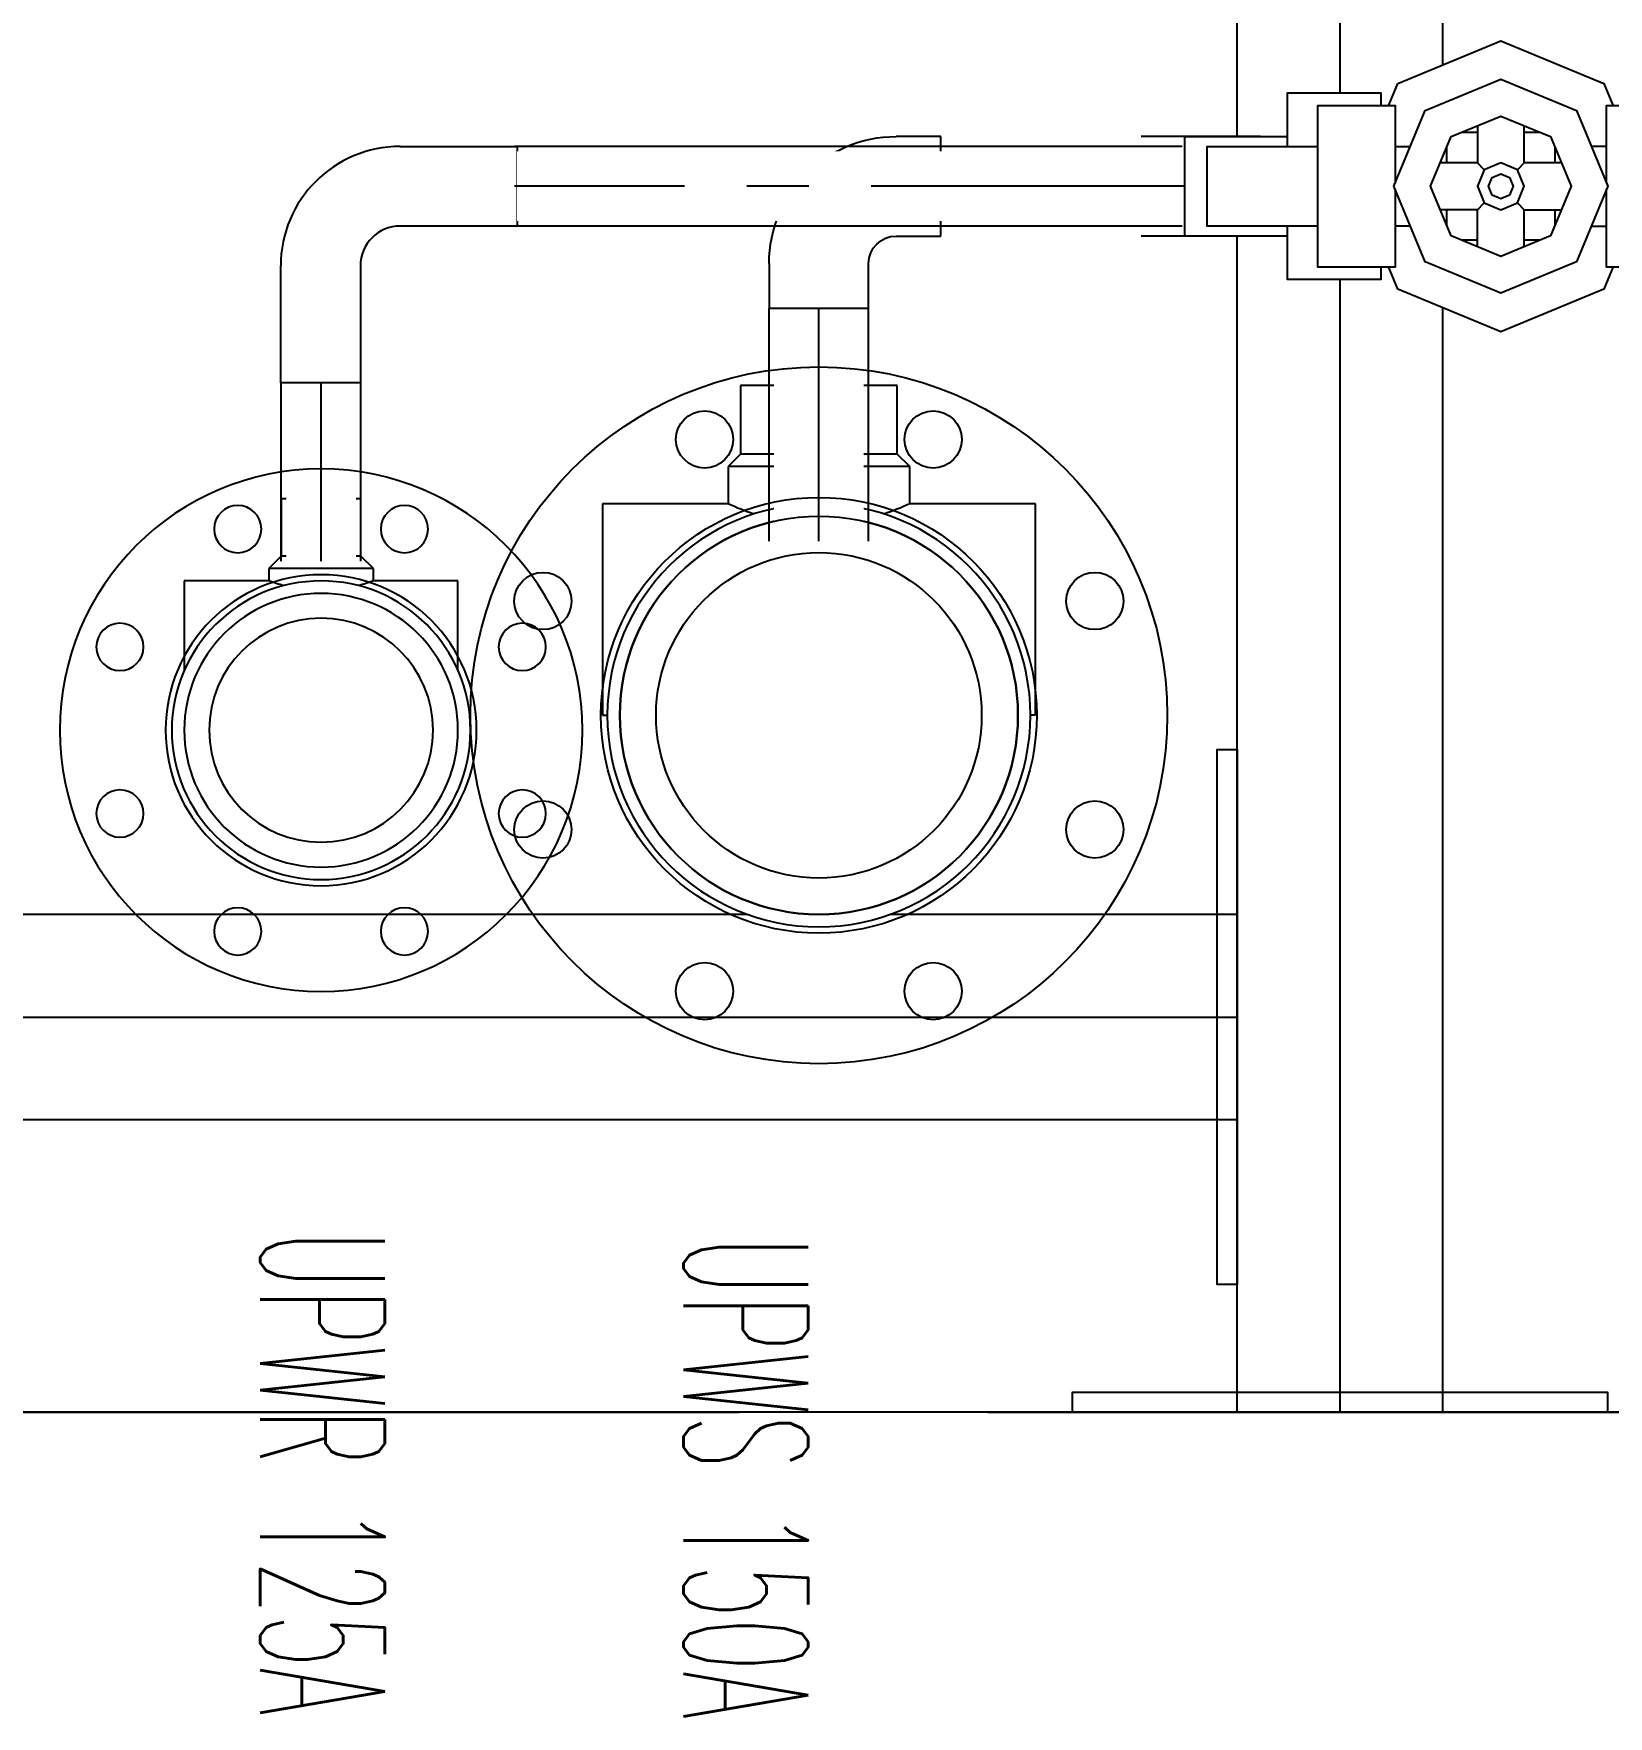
# Model space of a CAD drawing. Extents: x -18489 to 195597, y -1599 to 112111.
# Drawn here: x 14046.6 to 14109.9, y 26308.6 to 26376.2 of the extents above; entities that cross this region are included whole.
import ezdxf
from ezdxf.enums import TextEntityAlignment as Align
from ezdxf.xclip import XClip

# ---------------------------------------------------------------- set-up
doc = ezdxf.new("R2010")
doc.units = 0
doc.header["$LTSCALE"] = 100
doc.header["$XCLIPFRAME"] = 2
for name, pattern in [('188K-SM-07-F10-MECH-CR PIPE-Y2257103$0$18P6-SM-08-FNN-120-A(X)-20211124$0$CENTER', [2, 1.25, -0.25, 0.25, -0.25]), ('188K-SM-07-F10-MECH-CR PIPE-Y2257103$0$AP7P1-SM-08-FNN-120-A(12.5)-SMP$0$18P6-SM-08-FNN-120-A(X)-20211124$0$F18P1-SM-08-FNN-160-A(6)-HPM-F30-20181031-JEN$0$phl_thick', [0]), ('188K-SM-07-F10-MECH-CR PIPE-Y2257103$0$X-S-FAB_SL ALL$0$HIDDEN', [0.4, 0.3, -0.1])]:
    doc.linetypes.add(name, pattern=pattern)
for name, color, linetype in [('188K-SM-07-F10-MECH-CR PIPE-Y2257103$0$0-BG', 6, 'Continuous'), ('188K-SM-07-F10-MECH-CR PIPE-Y2257103$0$18P6-SM-08-FNN-120-A(X)-20211124$0$GT_10', 7, 'Continuous'), ('188K-SM-07-F10-MECH-CR PIPE-Y2257103$0$18P6-SM-08-FNN-120-A(X)-20211124$0$UPW_PP-HP', 2, 'Continuous'), ('188K-SM-07-F10-MECH-CR PIPE-Y2257103$0$18P6-SM-08-FNN-120-A(X)-20211124$0$UPW_PVDF', 7, 'Continuous'), ('188K-SM-07-F10-MECH-CR PIPE-Y2257103$0$18P6-SM-08-FNN-120-A(X)-20211124$0$遮蔽', 1, 'Continuous'), ('188K-SM-07-F10-MECH-CR PIPE-Y2257103$0$AP7P1-SM-08-FNN-120-A(12.5)-SMP$0$18P6-SM-08-FNN-120-A(X)-20211124$0$UPW_PP-HP', 2, 'Continuous'), ('188K-SM-07-F10-MECH-CR PIPE-Y2257103$0$AP7P1-SM-08-FNN-120-A(12.5)-SMP$0$18P6-SM-08-FNN-120-A(X)-20211124$0$UPW_PVDF', 7, 'Continuous'), ('188K-SM-07-F10-MECH-CR PIPE-Y2257103$0$H-TXT', 7, 'Continuous'), ('188K-SM-07-F10-MECH-CR PIPE-Y2257103$0$SH-LINE-130', 2, 'Continuous'), ('188K-SM-07-F10-MECH-CR PIPE-Y2257103$0$X-S-FAB_SL ALL$0$HID', 5, '188K-SM-07-F10-MECH-CR PIPE-Y2257103$0$X-S-FAB_SL ALL$0$HIDDEN')]:
    doc.layers.add(name, color=color, linetype=linetype)
doc.layers.add('188K-SM-07-F10-MECH-CR PIPE-Y2257103$0$18P6-SM-08-FNN-120-A(X)-20211124$0$WIPEOUT', color=8, linetype='Continuous', lineweight=0)
doc.styles.add('188K-SM-07-F10-MECH-CR PIPE-Y2257103$0$18P6-SM-08-FNN-120-A(X)-20211124$0$Standard', font='simplex.shx', dxfattribs={"width": 0.8, "bigfont": 'chineset.shx'})
doc.styles.add('188K-SM-07-F10-MECH-CR PIPE-Y2257103$0$AP6A-SM-08-FNN-300-A(18)-BAY$0$15P6-SM-08-FNN-100-A(D)-UIS-TCM$0$SM-08-FNN-300-0_WWT(8)$0$SIMPLEX', font='SIMPLEX.shx', dxfattribs={"width": 0.7})

# ---------------------------------------------------------------- blocks, each defined once
blk = doc.blocks.new('188K-SM-07-F10-MECH-CR PIPE-Y2257103$0$X-S-FAB_SL ALL')
at = {"layer": '188K-SM-07-F10-MECH-CR PIPE-Y2257103$0$X-S-FAB_SL ALL$0$HID'}
blk.add_line((-2628.521399346166, -73013.97692126504), (19076.47860110088, -73013.97692126504), dxfattribs=at)
blk = doc.blocks.new('*U2006')
blk.add_wipeout([(58.773851117470954, 12.067908883550786), (54.99999999999999, 23.979157616570205), (54.99999999999999, 59.999999999997215), (20.999999999999986, 59.999999999997215), (20.999999999999986, 64.99999999999727), (16.000000000000025, 69.99999999999724), (16.000000000000025, 92.99999999999724), (-16.000000000000014, 92.99999999999724), (-16.000000000000014, 69.99999999999724), (-20.999999999999964, 64.99999999999727), (-20.999999999999964, 59.99999999999727), (-54.99999999999997, 59.99999999999727), (-54.99999999999997, 23.97915761657049), (-58.77385111747098, 12.067908883550672), (-59.99887951228584, -0.3666841563763512), (-58.621959854910344, -12.785375347232048), (-54.7028044841358, -24.64960814233646), (-48.41137388532637, -35.444870976425705), (-40.02050608021065, -44.703009888419686), (-29.894084566600327, -52.0225307720153), (-18.47125792438819, -57.08601081430592), (-6.247395430031293, -59.67386404734613), (6.247395430031313, -59.67386404734614), (18.471257924388276, -57.08601081430591), (29.89408456660035, -52.022530772015344), (40.02050608021065, -44.7030098884197), (48.4113738853264, -35.444870976425705), (54.70280448413576, -24.649608142336533), (58.6219598549103, -12.785375347232005), (59.99887951228586, -0.3666841563762375)]).dxf.layer = '188K-SM-07-F10-MECH-CR PIPE-Y2257103$0$18P6-SM-08-FNN-120-A(X)-20211124$0$遮蔽'
at = {"color": 0}
for p, q in [((-16, 69.99999999999727), (-16, 92.99999999999727)), ((-16, 92.99999999999727), (16, 92.99999999999727)), ((16, 92.99999999999727), (16, 69.99999999999727)), ((-21, 64.99999999999727), (-16, 69.99999999999727)), ((-16, 69.99999999999727), (16, 69.99999999999727)), ((16, 69.99999999999727), (21, 64.99999999999727)), ((-21, 64.99999999999727), (21, 64.99999999999727)), ((-21, 59.99999999999727), (-21, 64.99999999999727)), ((21, 64.99999999999727), (21, 59.99999999999727)), ((-55, 23.97915761657168), (-55, 59.99999999999727)), ((-55, 59.99999999999727), (-21, 59.99999999999727)), ((21, 59.99999999999727), (55, 59.99999999999727)), ((55, 59.99999999999727), (55, 23.97915761656986))]:
    blk.add_line(p, q, dxfattribs=at)
for radius in [60.00000000000273, 55]:
    blk.add_circle((0, 0), radius, dxfattribs=at)
for start, end in [(249.5126848852481, 255.5520850993208), (284.4479149006792, 290.4873151147519)]:
    blk.add_arc((-9.094947017729282e-13, 116.2049819855865), 60.00000000000312, start, end, dxfattribs=at)
blk = doc.blocks.new('*U641')
blk.add_wipeout([(78.99999999999999, -16), (31.99999999999997, -16), (24.003954139013114, -18.14131136835111), (18.17115785674921, -23.9524460252167), (15.999999999999986, -32), (15.999999999999986, -79.00000000000001), (-16.00000000000003, -79.00000000000001), (-16.00000000000003, -32), (-13.600864992125047, -17.043481899465874), (-6.839671629785435, -3.7957466383092964), (3.7423508535230567, 6.800841031021633), (17.123285543369498, 13.636425878632082), (31.99999999999997, 16), (78.99999999999999, 16)]).dxf.layer = '188K-SM-07-F10-MECH-CR PIPE-Y2257103$0$18P6-SM-08-FNN-120-A(X)-20211124$0$遮蔽'
at = {"color": 0}
for p, q in [((32, 16), (79, 16)), ((79, 16), (79, -16)), ((79, -16), (32, -16)), ((-16, -79), (-16, -32)), ((16, -32), (16, -79)), ((16, -79), (-16, -79))]:
    blk.add_line(p, q, dxfattribs=at)
blk.add_arc((32, -32), 48, 90, 180, dxfattribs=at)
blk.add_arc((32, -32), 16, 90, 180)
blk = doc.blocks.new('*U642')
blk.add_wipeout([(78.99999999999996, 16), (0, 16), (-6.1229349178414765, 14.782072520180577), (-11.313708498984774, 11.313708498984766), (-14.782072520180598, 6.122934917841434), (-16, -1.4210854715202004e-14), (-14.782072520180598, -6.122934917841434), (-11.313708498984774, -11.313708498984766), (-6.1229349178414765, -14.782072520180591), (0, -16.000000000000014), (78.99999999999996, -16.000000000000014)]).dxf.layer = '188K-SM-07-F10-MECH-CR PIPE-Y2257103$0$18P6-SM-08-FNN-120-A(X)-20211124$0$遮蔽'
at = {"color": 0}
for p, q in [((0, 16), (79, 16)), ((79, 16), (79, -16)), ((79, -16), (0, -16))]:
    blk.add_line(p, q, dxfattribs=at)
blk.add_arc((0, 0), 16, 90, 270, dxfattribs=at)
blk = doc.blocks.new('*U667')
at = {"color": 0}
for p, q in [((138.9952156480362, 15.99999999999997), (210.5896376792011, 15.99999999999997)), ((138.9952156480362, -16.00000000000003), (210.5896376792011, -16.00000000000003))]:
    blk.add_line(p, q, dxfattribs=at)
at = {"layer": 'DefPoints', "style": '188K-SM-07-F10-MECH-CR PIPE-Y2257103$0$18P6-SM-08-FNN-120-A(X)-20211124$0$Standard', "width": 0.6}
blk.add_attdef('SIZE', (3.42, 2.999999999999999), '', height=7.199999999999999, dxfattribs=at)
at = {"linetype": 'ByBlock', "lineweight": -2}
blk.add_wipeout([(209.5896376791969, 13.999999999998181), (139.9952156480375, 13.999999999998181), (139.9952156480375, -14.000000000001393), (209.5896376791969, -14.000000000001393)], dxfattribs=at).dxf.layer = '188K-SM-07-F10-MECH-CR PIPE-Y2257103$0$18P6-SM-08-FNN-120-A(X)-20211124$0$WIPEOUT'
at = {"color": 4, "linetype": '188K-SM-07-F10-MECH-CR PIPE-Y2257103$0$18P6-SM-08-FNN-120-A(X)-20211124$0$CENTER'}
blk.add_line((138.9952156480362, 0), (210.5896376792011, 0), dxfattribs=at)
blk = doc.blocks.new('*U2005')
blk.add_wipeout([(-79.8738727668005, -29.071712182681097), (-83.70865900603587, -14.760095101688563), (-84.99999999999817, 5.684341886080802e-14), (-87, 5.684341886080802e-14), (-87, 85.00000000000188), (-36.49999999999998, 85.00000000000188), (-36.49999999999998, 100.00000000000188), (-31.500000000000036, 105.00000000000193), (-31.500000000000036, 132.50000000000188), (31.499999999999993, 132.50000000000188), (31.499999999999993, 105.00000000000188), (36.500000000000036, 100.00000000000188), (36.500000000000036, 85.00000000000188), (86.99999999999996, 85.00000000000188), (86.99999999999996, 5.684341886080802e-14), (84.99999999999818, 5.684341886080802e-14), (83.7086590060359, -14.760095101688933), (79.8738727668005, -29.07171218268141), (73.61215932167559, -42.49999999999932), (65.11377766511168, -54.63694682335475), (54.63694682335453, -65.11377766511188), (42.49999999999889, -73.61215932167578), (29.071712182681072, -79.87387276680053), (14.760095101688496, -83.70865900603589), (-2.2026824808563106e-13, -84.99999999999812), (-14.760095101688918, -83.70865900603582), (-29.071712182681317, -79.87387276680039), (-42.49999999999922, -73.61215932167559), (-54.636946823354734, -65.11377766511168), (-65.11377766511177, -54.63694682335455), (-73.6121593216757, -42.49999999999895)]).dxf.layer = '188K-SM-07-F10-MECH-CR PIPE-Y2257103$0$18P6-SM-08-FNN-120-A(X)-20211124$0$遮蔽'
at = {"color": 0}
for p, q in [((-31.5, 132.5000000000018), (31.5, 132.5000000000018)), ((-31.5, 105.0000000000018), (-31.5, 132.5000000000018)), ((31.5, 132.5000000000018), (31.5, 105.0000000000018)), ((-36.5, 100.0000000000018), (-31.5, 105.0000000000018)), ((-31.5, 105.0000000000018), (31.5, 105.0000000000018)), ((31.5, 105.0000000000018), (36.5, 100.0000000000018)), ((-36.5, 85.00000000000182), (-36.5, 100.0000000000018)), ((-36.5, 100.0000000000018), (36.5, 100.0000000000018)), ((36.5, 100.0000000000018), (36.5, 85.00000000000182)), ((-87, 85.00000000000182), (-36.5, 85.00000000000182)), ((-87, 0), (-87, 85.00000000000182)), ((36.5, 85.00000000000182), (87, 85.00000000000182)), ((87, 85.00000000000182), (87, 0)), ((-87, 0), (-84.99999999999818, 0)), ((87, 0), (84.99999999999818, 0))]:
    blk.add_line(p, q, dxfattribs=at)
for radius in [84.99999999999818, 80]:
    blk.add_circle((0, 0), radius, dxfattribs=at)
for start, end in [(244.5697649528881, 252.0925458271803), (287.9074541728197, 295.4302350471119)]:
    blk.add_arc((0, 161.7642494915435), 84.99999999999801, start, end, dxfattribs=at)
blk = doc.blocks.new('*U668')
at = {"color": 0}
for p, q in [((142.538686515148, 19.99999999999997), (236.1331085463748, 19.99999999999997)), ((142.538686515148, -20.00000000000003), (236.1331085463748, -20.00000000000003))]:
    blk.add_line(p, q, dxfattribs=at)
at = {"layer": 'DefPoints', "style": '188K-SM-07-F10-MECH-CR PIPE-Y2257103$0$18P6-SM-08-FNN-120-A(X)-20211124$0$Standard', "width": 0.6}
blk.add_attdef('SIZE', (3.56, 2.999999999999999), '', height=9.599999999999998, dxfattribs=at)
at = {"linetype": 'ByBlock', "lineweight": -2}
blk.add_wipeout([(235.13310854637066, 17.999999999998153), (143.5386865151494, 17.999999999998153), (143.5386865151494, -18.00000000000142), (235.13310854637066, -18.00000000000142)], dxfattribs=at).dxf.layer = '188K-SM-07-F10-MECH-CR PIPE-Y2257103$0$18P6-SM-08-FNN-120-A(X)-20211124$0$WIPEOUT'
at = {"color": 4, "linetype": '188K-SM-07-F10-MECH-CR PIPE-Y2257103$0$18P6-SM-08-FNN-120-A(X)-20211124$0$CENTER'}
blk.add_line((142.538686515148, 0), (236.1331085463748, 0), dxfattribs=at)
blk = doc.blocks.new('*U666')
at = {"color": 0}
for p, q in [((203.9063226882793, 19.99999999999997), (251.9063226883067, 19.99999999999997)), ((203.9063226882793, -20.00000000000003), (251.9063226883067, -20.00000000000003))]:
    blk.add_line(p, q, dxfattribs=at)
at = {"layer": 'DefPoints', "style": '188K-SM-07-F10-MECH-CR PIPE-Y2257103$0$18P6-SM-08-FNN-120-A(X)-20211124$0$Standard', "width": 0.6}
blk.add_attdef('SIZE', (3.56, 2.999999999999999), '', height=9.599999999999998, dxfattribs=at)
at = {"linetype": 'ByBlock', "lineweight": -2}
blk.add_wipeout([(250.90632268830262, 17.999999999998167), (204.9063226882807, 17.999999999998167), (204.9063226882807, -18.000000000001414), (250.90632268830262, -18.000000000001414)], dxfattribs=at).dxf.layer = '188K-SM-07-F10-MECH-CR PIPE-Y2257103$0$18P6-SM-08-FNN-120-A(X)-20211124$0$WIPEOUT'
at = {"color": 4, "linetype": '188K-SM-07-F10-MECH-CR PIPE-Y2257103$0$18P6-SM-08-FNN-120-A(X)-20211124$0$CENTER'}
blk.add_line((203.9063226882793, 0), (251.9063226883067, 0), dxfattribs=at)
blk = doc.blocks.new('*U2022')
at = {"color": 0}
for p, q in [((-16.33105662439573, 15.99999999999997), (251.9063226883067, 15.99999999999997)), ((-16.33105662439573, -16.00000000000003), (251.9063226883067, -16.00000000000003))]:
    blk.add_line(p, q, dxfattribs=at)
at = {"linetype": 'ByBlock', "lineweight": -2}
blk.add_wipeout([(250.90632268830257, 13.999999999998181), (-15.331056624394336, 13.999999999998181), (-15.331056624394336, -14.000000000001364), (250.90632268830257, -14.000000000001364)], dxfattribs=at).dxf.layer = '188K-SM-07-F10-MECH-CR PIPE-Y2257103$0$18P6-SM-08-FNN-120-A(X)-20211124$0$WIPEOUT'
at = {"color": 4, "linetype": '188K-SM-07-F10-MECH-CR PIPE-Y2257103$0$18P6-SM-08-FNN-120-A(X)-20211124$0$CENTER'}
blk.add_line((-16.33105662439573, 0), (251.9063226883067, 0), dxfattribs=at)
at = {"layer": 'DefPoints', "style": '188K-SM-07-F10-MECH-CR PIPE-Y2257103$0$18P6-SM-08-FNN-120-A(X)-20211124$0$Standard', "width": 0.6}
blk.add_attdef('SIZE', (3.42, 2.999999999999999), '', height=7.199999999999999, dxfattribs=at)
blk = doc.blocks.new('*U643')
blk.add_wipeout([(20.000000000000007, -48.999999999999986), (-19.999999999999986, -48.999999999999986), (-19.999999999999872, -30.99999999999828), (-19.480893535927564, -23.741943248062398), (-17.934141654339314, -16.63163960108689), (-15.391231763080413, -9.813834336903724), (-11.903930174390183, -3.4273183097644733), (-7.543228292067155, 2.3978974312096284), (-2.3978974312094934, 7.543228292067198), (3.4273183097645514, 11.903930174390268), (9.813834336903824, 15.391231763080441), (16.63163960108708, 17.934141654339385), (23.741943248062412, 19.480893535927606), (30.99999999999995, 20.00000000000003), (49.00000000000002, 20.00000000000003), (49.00000000000002, -19.99999999999997), (30.999999999999986, -19.99999999999997), (27.60081306187559, -20.53837832075328), (24.534362224782825, -22.10081306187557), (22.100813061875606, -24.534362224782768), (20.53837832075333, -27.60081306187554), (20.000000000000142, -30.99999999999926)]).dxf.layer = '188K-SM-07-F10-MECH-CR PIPE-Y2257103$0$18P6-SM-08-FNN-120-A(X)-20211124$0$遮蔽'
at = {"color": 0}
for p, q in [((30.99999999999989, 20), (49, 20)), ((49, 20), (49, -20)), ((49, -20), (30.99999999999989, -20)), ((-20, -49), (-19.99999999999989, -31)), ((20.00000000000011, -31), (20, -49)), ((20, -49), (-20, -49))]:
    blk.add_line(p, q, dxfattribs=at)
for radius in [51, 11]:
    blk.add_arc((31, -31), radius, 90, 180, dxfattribs=at)
blk = doc.blocks.new('*U644')
blk.add_wipeout([(126.99999999997084, 19.99999999999997), (85.74999999997085, 19.99999999999997), (85.74999999997085, 37.5), (48.24999999997085, 37.5), (48.24999999997085, 24.74620637331131), (41.36599999997995, 41.36600000000905), (-2.911660760315359e-11, 58.5), (-41.36600000000907, 41.36600000000905), (-48.25000000002911, 24.746206373269445), (-48.25000000002911, 37.5), (-85.7498000000196, 37.5), (-85.7498000000196, 20.00000000000003), (-126.9998000000196, 19.99999999999997), (-126.9998000000196, -20.00000000000003), (-85.7498000000196, -20.00000000000003), (-85.7498000000196, -37.50000000000003), (-48.25000000002911, -37.50000000000003), (-48.25000000002911, -24.746206373269445), (-41.36600000000907, -41.36600000000908), (-2.911660760315359e-11, -58.5), (41.36599999997995, -41.36600000000905), (48.24999999997085, -24.746206373311395), (48.24999999997085, -37.50000000000003), (85.74999999997085, -37.50000000000003), (85.74999999997085, -20.00000000000003), (126.99999999997084, -20.00000000000003)]).dxf.layer = '188K-SM-07-F10-MECH-CR PIPE-Y2257103$0$18P6-SM-08-FNN-120-A(X)-20211124$0$遮蔽'
at = {"layer": '188K-SM-07-F10-MECH-CR PIPE-Y2257103$0$18P6-SM-08-FNN-120-A(X)-20211124$0$GT_10', "flags": 128}
for points in [[(41.36599999997998, 41.36600000000908), (-2.91038304567337e-11, 58.5), (-41.36600000000908, 41.36600000000908), (-58.5000000000291, 0), (-41.36600000000908, -41.36600000000908), (-2.91038304567337e-11, -58.5), (41.36599999997998, -41.36600000000908), (58.4999999999709, 0), (41.36599999997998, 41.36600000000908)], [(-48.2500000000291, 24.74600000001374), (-48.2500000000291, 37.5), (-85.7498000000196, 37.5), (-85.7498000000196, -37.5), (-48.2500000000291, -37.5), (-48.2500000000291, -24.74600000001374)], [(24.81999999997788, 24.81899999998859), (-2.91038304567337e-11, 35.10000000000582), (-24.8190000000177, 24.81899999998859), (-35.10000000000582, 0), (-24.8190000000177, -24.81899999998859), (-2.91038304567337e-11, -35.10000000000582), (24.81999999997788, -24.81899999998859), (35.09999999997672, 0), (24.81999999997788, 24.81899999998859)], [(48.2499999999709, -24.74600000001374), (48.2499999999709, -37.5), (85.7499999999709, -37.5), (85.7499999999709, 37.5), (48.2499999999709, 37.5), (48.2499999999709, 24.74600000001374)], [(-30.25400000001537, 11.70000000001164), (-11.70000000001164, 11.70000000001164), (-11.70000000001164, 30.25399999998626)], [(11.69999999998254, 30.25399999998626), (11.69999999998254, 11.70000000001164), (30.25399999998626, 11.70000000001164)], [(-26.2500000000291, 21.36600000000908), (-26.2500000000291, 11.70000000001164)], [(-11.70000000001164, 26.25), (-21.36600000000908, 26.25)], [(21.36599999997998, 26.25), (11.69999999998254, 26.25)], [(26.2499999999709, 11.70000000001164), (26.2499999999709, 21.36600000000908)], [(-85.7498000000196, -20), (-126.9998000000196, -20), (-126.9998000000196, 20), (-85.7498000000196, 20)], [(85.7499999999709, -20), (126.9999999999709, -20), (126.9999999999709, 20), (85.7499999999709, 20)], [(-11.70000000001164, 11.70000000001164), (-8.2730000000156, 8.272999999986496)], [(-8.2730000000156, 8.272999999986496), (-2.91038304567337e-11, 11.70000000001164), (8.272999999986496, 8.272999999986496), (11.69999999998254, 0), (8.272999999986496, -8.272999999986496), (-2.91038304567337e-11, -11.70000000001164), (-8.2730000000156, -8.272999999986496), (-11.70000000001164, 0), (-8.2730000000156, 8.272999999986496)], [(8.272999999986496, 8.272999999986496), (11.69999999998254, 11.70000000001164)], [(-3.535000000003492, -3.535999999992782), (-2.91038304567337e-11, -5), (3.535999999992782, -3.535999999992782), (4.999999999970896, 0), (3.535999999992782, 3.535000000003492), (-2.91038304567337e-11, 5), (-3.535000000003492, 3.535000000003492), (-5.000000000029104, 0), (-3.535000000003492, -3.535999999992782)], [(-11.70000000001164, -30.25399999998626), (-11.70000000001164, -11.70000000001164), (-30.25400000001537, -11.70000000001164)], [(-26.2500000000291, -11.70000000001164), (-26.2500000000291, -21.36600000000908)], [(-8.2730000000156, -8.272999999986496), (-11.70000000001164, -11.70000000001164)], [(11.69999999998254, -11.70000000001164), (8.272999999986496, -8.272999999986496)], [(11.69999999998254, -30.25399999998626), (11.69999999998254, -11.70000000001164), (30.25399999998626, -11.70000000001164)], [(26.2499999999709, -21.36600000000908), (26.2499999999709, -11.70000000001164)], [(-21.36600000000908, -26.25), (-11.70000000001164, -26.25)], [(11.69999999998254, -26.25), (21.36599999997998, -26.25)]]:
    blk.add_lwpolyline(points, dxfattribs=at)
blk = doc.blocks.new('*U645')
blk.add_wipeout([(-42.50000000002909, -1.2071067811865532), (-30.40559159105065, -30.405591591021533), (-2.910687475395951e-11, -43), (30.405591590992444, -30.40559159102156), (42.49999999997091, -1.2071067811865532), (42.49999999997091, -32.5), (73.4999999999709, -32.5), (73.4999999999709, -16), (117.9999999999709, -16), (117.9999999999709, 16), (73.4999999999709, 16), (73.4999999999709, 32.49999999999997), (42.49999999997091, 32.49999999999997), (42.49999999997091, 1.2071067811865248), (30.405591590992444, 30.405591591021533), (-2.9096342791486842e-11, 43), (-30.405591591050634, 30.40559159102156), (-42.50000000002909, 1.2071067811865248), (-42.50000000002909, 32.49999999999997), (-73.50000000002908, 32.49999999999997), (-73.50000000002908, 16), (-118.0000000000291, 16), (-118.0000000000291, -16), (-73.50000000002908, -16), (-73.50000000002908, -32.5), (-42.50000000002909, -32.5)]).dxf.layer = '188K-SM-07-F10-MECH-CR PIPE-Y2257103$0$18P6-SM-08-FNN-120-A(X)-20211124$0$遮蔽'
blk.add_lwpolyline([(42.9999999999709, 0), (30.40559159099244, 30.40559159102154), (-2.91021159512149e-11, 43), (-30.40559159105064, 30.40559159102154), (-43.0000000000291, 5.265981236333618e-15), (-30.40559159105065, -30.40559159102154), (-2.911264791368756e-11, -43), (30.40559159099243, -30.40559159102155)], close=True)
at = {"layer": '188K-SM-07-F10-MECH-CR PIPE-Y2257103$0$18P6-SM-08-FNN-120-A(X)-20211124$0$GT_10', "flags": 128}
for points in [[(-42.5000000000291, 1.207106781186551), (-42.5000000000291, 32.5), (-73.5000000000291, 32.5), (-73.5000000000291, -32.5), (-42.5000000000291, -32.5), (-42.5000000000291, -1.207106781186543)], [(19.93999999997322, 19.94000000000233), (-2.91038304567337e-11, 28.20000000001164), (-19.94000000003143, 19.94000000000233), (-28.20000000004075, 0), (-19.94000000003143, -19.94000000000233), (-2.91038304567337e-11, -28.19999999998254), (19.93999999997322, -19.94000000000233), (28.19999999995343, 0), (19.93999999997322, 19.94000000000233)], [(42.4999999999709, -1.207106781186551), (42.4999999999709, -32.5), (73.4999999999709, -32.5), (73.4999999999709, 32.5), (42.4999999999709, 32.5), (42.4999999999709, 1.207106781186546)], [(-24.31000000002678, 9.39999999999418), (-9.400000000052387, 9.39999999999418), (-9.400000000052387, 24.30999999999767)], [(-9.400000000052387, 21.70000000001164), (-15.69000000003143, 21.70000000001164)], [(9.399999999965075, 24.30999999999767), (9.399999999965075, 9.39999999999418), (24.30999999996857, 9.39999999999418)], [(15.68999999997322, 21.70000000001164), (9.399999999965075, 21.70000000001164)], [(-21.70000000004075, 15.69000000000233), (-21.70000000004075, 9.39999999999418)], [(21.69999999995343, 9.39999999999418), (21.69999999995343, 15.69000000000233)], [(-9.400000000052387, 9.39999999999418), (-6.650000000052387, 6.649999999994179)], [(-6.650000000052387, 6.649999999994179), (-2.91038304567337e-11, 9.39999999999418), (6.649999999965075, 6.649999999994179), (9.399999999965075, 0), (6.649999999965075, -6.649999999994179), (-2.91038304567337e-11, -9.39999999999418), (-6.650000000052387, -6.649999999994179), (-9.400000000052387, 0), (-6.650000000052387, 6.649999999994179)], [(6.649999999965075, 6.649999999994179), (9.399999999965075, 9.39999999999418)], [(-3.540000000037253, -3.539999999979045), (-2.91038304567337e-11, -5), (3.539999999949941, -3.539999999979045), (4.999999999970896, 0), (3.539999999949941, 3.540000000008149), (-2.91038304567337e-11, 5), (-3.540000000037253, 3.540000000008149), (-5.000000000029104, 0), (-3.540000000037253, -3.539999999979045)], [(-6.650000000052387, -6.649999999994179), (-9.400000000052387, -9.39999999999418)], [(9.399999999965075, -9.39999999999418), (6.649999999965075, -6.649999999994179)], [(-9.400000000052387, -24.30999999999767), (-9.400000000052387, -9.39999999999418), (-24.31000000002678, -9.39999999999418)], [(-21.70000000004075, -9.39999999999418), (-21.70000000004075, -15.69000000000233)], [(9.399999999965075, -24.30999999999767), (9.399999999965075, -9.39999999999418), (24.30999999996857, -9.39999999999418)], [(21.69999999995343, -15.69000000000233), (21.69999999995343, -9.39999999999418)], [(-15.69000000003143, -21.69999999998254), (-9.400000000052387, -21.69999999998254)], [(9.399999999965075, -21.69999999998254), (15.68999999997322, -21.69999999998254)]]:
    blk.add_lwpolyline(points, dxfattribs=at)
at = {"layer": '188K-SM-07-F10-MECH-CR PIPE-Y2257103$0$18P6-SM-08-FNN-120-A(X)-20211124$0$GT_10'}
for points in [[(-73.5000000000291, -16), (-118.0000000000291, -16), (-118.0000000000291, 16), (-73.5000000000291, 16)], [(-42.5000000000291, 16), (-36.37258300205959, 16)], [(42.4999999999709, 16), (36.37258300200138, 16)], [(73.4999999999709, -16), (117.9999999999709, -16), (117.9999999999709, 16), (73.4999999999709, 16)], [(-36.37258300205959, -16), (-42.50000000002911, -16)], [(36.37258300200137, -16), (42.4999999999709, -16)]]:
    blk.add_lwpolyline(points, dxfattribs=at)
blk = doc.blocks.new('*U1952')
for centre, radius in [((0, 0), 140), ((-45.92201188381068, 110.8655439013546), 11.5), ((45.92201188381068, 110.8655439013546), 11.5), ((-110.8655439013542, 45.92201188381023), 11.5), ((110.8655439013546, 45.92201188381114), 11.5), ((-110.8655439013542, -45.92201188381114), 11.5), ((110.8655439013546, -45.92201188381023), 11.5), ((-45.92201188381068, -110.8655439013546), 11.5), ((45.92201188381114, -110.8655439013546), 11.5)]:
    blk.add_circle(centre, radius)
at = {"linetype": '188K-SM-07-F10-MECH-CR PIPE-Y2257103$0$AP7P1-SM-08-FNN-120-A(12.5)-SMP$0$18P6-SM-08-FNN-120-A(X)-20211124$0$F18P1-SM-08-FNN-160-A(6)-HPM-F30-20181031-JEN$0$phl_thick'}
for radius in [87.55141346660258, 80, 65.39999999999999]:
    blk.add_circle((1.13686837721616e-13, 0), radius, dxfattribs=at)
blk = doc.blocks.new('*U673')
for centre, radius in [((0, 0), 105), ((-33.48480033194528, 80.83945909473778), 9.5), ((33.48480033194528, 80.83945909473778), 9.5), ((-80.83945909473732, 33.48480033194528), 9.5), ((80.83945909473778, 33.48480033194528), 9.5), ((-80.83945909473732, -33.48480033194528), 9.5), ((80.83945909473778, -33.48480033194528), 9.5), ((-33.48480033194528, -80.83945909473778), 9.5), ((33.48480033194573, -80.83945909473778), 9.5)]:
    blk.add_circle(centre, radius)
at = {"linetype": '188K-SM-07-F10-MECH-CR PIPE-Y2257103$0$AP7P1-SM-08-FNN-120-A(12.5)-SMP$0$18P6-SM-08-FNN-120-A(X)-20211124$0$F18P1-SM-08-FNN-160-A(6)-HPM-F30-20181031-JEN$0$phl_thick'}
for radius in [62.5, 55, 45]:
    blk.add_circle((0, 0), radius, dxfattribs=at)
blk = doc.blocks.new('188K-SM-07-F10-MECH-CR PIPE-Y2257103$0$RDA')
at = {"layer": '188K-SM-07-F10-MECH-CR PIPE-Y2257103$0$SH-LINE-130', "ltscale": 0.1}
for points in [[(12404.23995813702, -73013.97692126504), (12404.23995813704, -72789.77692126506), (12408.36995813704, -72789.77692126506), (12408.36995813702, -73013.97692126504)], [(12412.49995813702, -73013.97692126504), (12412.49995813703, -72789.77692126506), (12408.36995813704, -72789.77692126506), (12408.36995813702, -73013.97692126504)], [(12404.23995813703, -72987.35692126502), (12404.23995813703, -73008.85692126502), (12403.43995813704, -73008.85692126502), (12403.43995813704, -72987.35692126502)], [(12404.23995813703, -72993.97692126504), (12285.03995813702, -72993.97692126504), (12285.03995813702, -72998.10692126503), (12404.23995813703, -72998.10692126503)], [(12404.23995813703, -73002.23692126504), (12285.03995813702, -73002.23692126504), (12285.03995813702, -72998.10692126503), (12404.23995813703, -72998.10692126503)], [(12419.11995813704, -73013.97692126504), (12397.61995813704, -73013.97692126504), (12397.61995813704, -73013.17692126505), (12419.11995813704, -73013.17692126505)]]:
    blk.add_lwpolyline(points, close=True, dxfattribs=at)
at = {"color": 0, "xscale": -0.1000000000000003, "yscale": 0.1000000000000003, "zscale": 0.1, "rotation": 90}
blk.add_blockref('*U643', (12387.43616718172, -72964.71747906193), dxfattribs=at)
at = {"layer": '188K-SM-07-F10-MECH-CR PIPE-Y2257103$0$18P6-SM-08-FNN-120-A(X)-20211124$0$UPW_PP-HP', "yscale": 0.1, "zscale": 0.1}
for name, p, xscale in [('*U641', (12367.41242925045, -72964.71747906193), 0.1), ('*U2006', (12367.43616718172, -72986.57692126505), -0.1)]:
    blk.add_blockref(name, p, dxfattribs=dict(at, xscale=xscale))
at = {"layer": '188K-SM-07-F10-MECH-CR PIPE-Y2257103$0$H-TXT', "color": 7, "style": '188K-SM-07-F10-MECH-CR PIPE-Y2257103$0$AP6A-SM-08-FNN-300-A(18)-BAY$0$15P6-SM-08-FNN-100-A(D)-UIS-TCM$0$SM-08-FNN-300-0_WWT(8)$0$SIMPLEX', "text_generation_flag": 6, "width": 0.5}
for s, p in [('UPWR 125A', (12367.4901615477, -73006.67503917532, 0.0002209802318542427)), ('UPWS 150A', (12384.50079264397, -73006.92018836326, 0.0002209802318542427))]:
    blk.add_text(s, height=5, rotation=90, dxfattribs=at).set_placement(p, align=Align.MIDDLE_LEFT)
at = {"color": 0, "extrusion": (0, 0, -1), "xscale": -0.1000000000000001, "yscale": 0.1000000000000001, "zscale": -0.1000000000000001, "rotation": 180}
blk.add_blockref('*U666', (-12425.5754490592, -72964.71747906193), dxfattribs=at)
at = {"color": 0, "extrusion": (0, 0, -1), "xscale": 0.1, "yscale": 0.1, "zscale": -0.1}
blk.add_blockref('*U642', (-12414.13614718172, -72964.71747906193), dxfattribs=at)
at = {"layer": '188K-SM-07-F10-MECH-CR PIPE-Y2257103$0$18P6-SM-08-FNN-120-A(X)-20211124$0$UPW_PP-HP', "color": 2, "extrusion": (0, 0, -1), "xscale": -0.1000000000000001, "yscale": 0.1000000000000001, "zscale": -0.1000000000000001, "rotation": 270}
blk.add_blockref('*U667', (-12367.43616718173, -72993.67644282985), dxfattribs=at)
at = {"layer": '188K-SM-07-F10-MECH-CR PIPE-Y2257103$0$18P6-SM-08-FNN-120-A(X)-20211124$0$UPW_PVDF', "xscale": -0.1, "yscale": 0.1, "zscale": 0.1}
blk.add_blockref('*U2005', (12387.43616718172, -72985.97692126504), dxfattribs=at)
at = {"color": 0, "extrusion": (0, 0, -1), "xscale": -0.1000000000000001, "yscale": 0.1000000000000001, "zscale": -0.1000000000000001, "rotation": 270}
blk.add_blockref('*U668', (-12387.43616718172, -72993.23078991656), dxfattribs=at)
at = {"layer": '188K-SM-07-F10-MECH-CR PIPE-Y2257103$0$18P6-SM-08-FNN-120-A(X)-20211124$0$UPW_PP-HP', "color": 2, "extrusion": (0, 0, -1), "xscale": -0.1000000000000001, "yscale": 0.1000000000000001, "zscale": -0.1000000000000001, "rotation": 180}
blk.add_blockref('*U2022', (-12400.40306151928, -72964.71747906193), dxfattribs=at)
at = {"layer": '188K-SM-07-F10-MECH-CR PIPE-Y2257103$0$AP7P1-SM-08-FNN-120-A(12.5)-SMP$0$18P6-SM-08-FNN-120-A(X)-20211124$0$UPW_PP-HP', "color": 252, "true_color": 0x939598, "xscale": -0.1000000000000006, "yscale": 0.1000000000000006, "zscale": 0.1, "rotation": 90}
blk.add_blockref('*U673', (12367.43616718172, -72986.57692126505), dxfattribs=at)
at = {"color": 0, "xscale": -0.1, "yscale": 0.1, "zscale": 0.1}
blk.add_blockref('*U644', (12414.83616718172, -72964.71747906193), dxfattribs=at)
at = {"layer": '188K-SM-07-F10-MECH-CR PIPE-Y2257103$0$AP7P1-SM-08-FNN-120-A(12.5)-SMP$0$18P6-SM-08-FNN-120-A(X)-20211124$0$UPW_PVDF', "color": 252, "true_color": 0x939598, "xscale": 0.1000000000000006, "yscale": 0.1000000000000006, "zscale": 0.1000000000000006, "rotation": 90}
blk.add_blockref('*U1952', (12387.43616718172, -72985.97692126504), dxfattribs=at)
at = {"layer": '188K-SM-07-F10-MECH-CR PIPE-Y2257103$0$18P6-SM-08-FNN-120-A(X)-20211124$0$UPW_PP-HP', "xscale": -0.1, "yscale": 0.1, "zscale": 0.1}
blk.add_blockref('*U645', (12414.83616718172, -72964.71747906193), dxfattribs=at)
blk = doc.blocks.new('188K-SM-07-F10-MECH-CR PIPE-Y2257103')
blk.add_line((23502.49995883027, 26320.78621588694), (1844.999958830274, 26320.78621588694))
ref = blk.add_blockref('188K-SM-07-F10-MECH-CR PIPE-Y2257103$0$X-S-FAB_SL ALL', (4473.52135817644, 99334.76313715198))
XClip(ref).set_block_clipping_path([(-7553.464857013634, -75341.93696454832), (24026.20256238693, -67725.76962443824)])
at = {"layer": '188K-SM-07-F10-MECH-CR PIPE-Y2257103$0$0-BG'}
blk.add_blockref('188K-SM-07-F10-MECH-CR PIPE-Y2257103$0$RDA', (1690.760000693253, 99334.76313715198), dxfattribs=at)

msp = doc.modelspace()

# ---------------------------------------------------------------- block references
msp.add_blockref('188K-SM-07-F10-MECH-CR PIPE-Y2257103', (0, 0))

doc.saveas('drawing.dxf')
